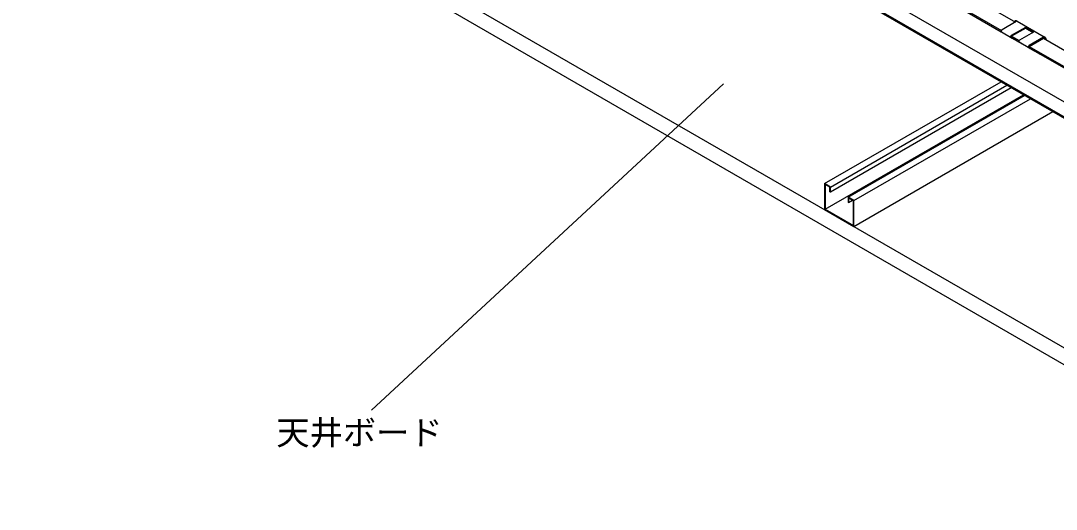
# Model space of a CAD drawing. Units: millimetres on the paper. Extents: x -142 to 140, y -98 to 97.
# Drawn here: x -46 to 16.2, y -22.8 to 6.5 of the extents above; entities that cross this region are included whole.
import ezdxf
from ezdxf.enums import TextEntityAlignment as Align

# ---------------------------------------------------------------- set-up
doc = ezdxf.new("R2010")
doc.units = ezdxf.units.MM
for name, color, linetype in [('0-0_文字･図枠･寸法', 7, 'Continuous'), ('0-2_天井下地', 7, 'Continuous'), ('0-3_天井ボード', 7, 'Continuous')]:
    doc.layers.add(name, color=color, linetype=linetype)
doc.styles.add('ＭＳ ゴシック', font='')
doc.styles.get('ＭＳ ゴシック').set_extended_font_data('MS Gothic')

msp = doc.modelspace()

# ---------------------------------------------------------------- linework, layer by layer
at = {"layer": '0-0_文字･図枠･寸法'}
msp.add_line((-3.782, 2.761), (-24.945, -16.862), dxfattribs=at)
at = {"layer": '0-2_天井下地'}
for p, q in [((-5.981, 17.859), (13.762, 6.462)), ((-6.716, 17.304), (12.93, 5.963)), ((-6.688, 17.207), (12.916, 5.889)), ((-6.688, 15.165), (27.444, -4.539)), ((-7.236, 14.583), (27.589, -5.521)), ((-7.236, 14.501), (27.611, -5.615)), ((13.818, 6.495), (12.97, 6.005)), ((13.775, 6.538), (13.718, 6.505)), ((13.875, 6.528), (15.501, 5.589)), ((12.93, 5.871), (13.58, 5.495)), ((13.536, 5.679), (14.384, 6.169)), ((14.384, 6.103), (13.536, 5.613)), ((13.536, 5.613), (13.991, 5.351)), ((14.384, 6.103), (14.384, 6.169)), ((14.384, 6.103), (14.823, 5.85)), ((13.536, 5.532), (13.977, 5.277)), ((13.821, 5.356), (14.104, 5.193)), ((14.641, 4.883), (13.991, 5.258)), ((14.177, 5.15), (14.177, 5.15)), ((15.445, 5.556), (14.596, 5.066)), ((14.596, 5.001), (15.445, 5.491)), ((14.596, 5.001), (27.462, -2.426)), ((15.445, 5.491), (15.445, 5.556)), ((15.445, 5.491), (27.598, -1.525)), ((14.556, 4.932), (15.206, 4.556)), ((14.596, 4.919), (27.447, -2.499)), ((15.165, 4.58), (14.882, 4.744)), ((15.238, 4.538), (15.243, 4.546)), ((2.293, -3.245), (12.899, 2.878)), ((2.646, -3.449), (13.253, 2.674)), ((2.646, -3.744), (13.508, 2.526)), ((2.321, -4.78), (14.243, 2.102)), ((4.06, -4.266), (14.667, 1.857)), ((4.06, -5.817), (16.011, 1.082)), ((2.293, -3.245), (2.293, -4.797)), ((2.646, -3.449), (2.293, -3.245)), ((2.618, -3.728), (2.646, -3.744)), ((2.646, -3.744), (2.646, -3.449)), ((3.707, -4.062), (3.707, -4.356)), ((3.707, -4.356), (3.735, -4.373)), ((3.735, -4.373), (3.962, -4.242)), ((4.06, -5.817), (4.06, -4.266)), ((2.293, -4.797), (4.06, -5.817))]:
    msp.add_line(p, q, dxfattribs=at)
for points in [[(12.97, 6.005), (12.954, 5.993), (12.939, 5.976), (12.926, 5.956), (12.918, 5.935), (12.914, 5.914), (12.914, 5.895), (12.92, 5.88), (12.93, 5.871)], [(14.146, 5.169), (13.496, 5.544), (13.486, 5.554), (13.48, 5.569), (13.479, 5.587), (13.483, 5.608), (13.492, 5.63), (13.504, 5.65), (13.519, 5.666), (13.536, 5.679)], [(13.991, 5.258), (13.981, 5.268), (13.975, 5.283), (13.974, 5.301), (13.978, 5.322), (13.987, 5.344), (13.999, 5.364), (14.014, 5.381), (14.031, 5.393), (14.879, 5.883), (14.384, 6.169)], [(13.821, 5.356), (13.792, 5.373), (13.76, 5.392), (13.726, 5.411), (13.692, 5.431), (13.659, 5.449), (13.629, 5.467), (13.602, 5.482), (13.58, 5.495)], [(14.146, 5.169), (14.162, 5.159), (14.173, 5.153), (14.177, 5.15), (14.175, 5.152), (14.166, 5.157), (14.151, 5.166), (14.13, 5.178), (14.104, 5.193)], [(14.596, 5.066), (14.58, 5.054), (14.565, 5.037), (14.553, 5.017), (14.544, 4.996), (14.54, 4.975), (14.541, 4.956), (14.546, 4.941), (14.556, 4.932)], [(14.641, 4.883), (14.663, 4.87), (14.69, 4.855), (14.72, 4.837), (14.753, 4.818), (14.787, 4.799), (14.82, 4.779), (14.853, 4.761), (14.882, 4.744)], [(15.165, 4.58), (15.191, 4.565), (15.211, 4.553), (15.227, 4.545), (15.236, 4.539), (15.238, 4.538), (15.234, 4.541), (15.223, 4.547), (15.206, 4.556)], [(4.06, -4.266), (3.707, -4.062), (14.313, 2.061)], [(2.618, -3.728), (2.618, -3.466), (2.321, -3.294), (2.321, -4.78), (4.032, -5.768), (4.032, -4.282), (3.735, -4.111), (3.735, -4.373)]]:
    msp.add_lwpolyline(points, dxfattribs=at)
for centre, radius, start, end in [((13.762, 6.421), 0.0933, 52.69391, 127.31684), ((13.816, 6.446), 0.101, 54.38228, 114.30701), ((15.285, 5.304), 0.298, 24.06623, 57.72209), ((15.331, 5.326), 0.313, 9.62328, 57.05517)]:
    msp.add_arc(centre, radius, start, end, dxfattribs=at)
at = {"layer": '0-3_天井ボード'}
msp.add_line((-46.038, 23.104), (31.744, -21.798), dxfattribs=at)
msp.add_lwpolyline([(-46.038, 23.104), (-46.038, 22.083), (31.744, -22.819)], dxfattribs=at)

# ---------------------------------------------------------------- texts
at = {"layer": '0-0_文字･図枠･寸法', "style": 'ＭＳ ゴシック'}
msp.add_text('天井ボード', height=1.466, dxfattribs=at).set_placement((-30.67, -19.382), align=Align.BOTTOM_LEFT)

doc.saveas('drawing.dxf')
